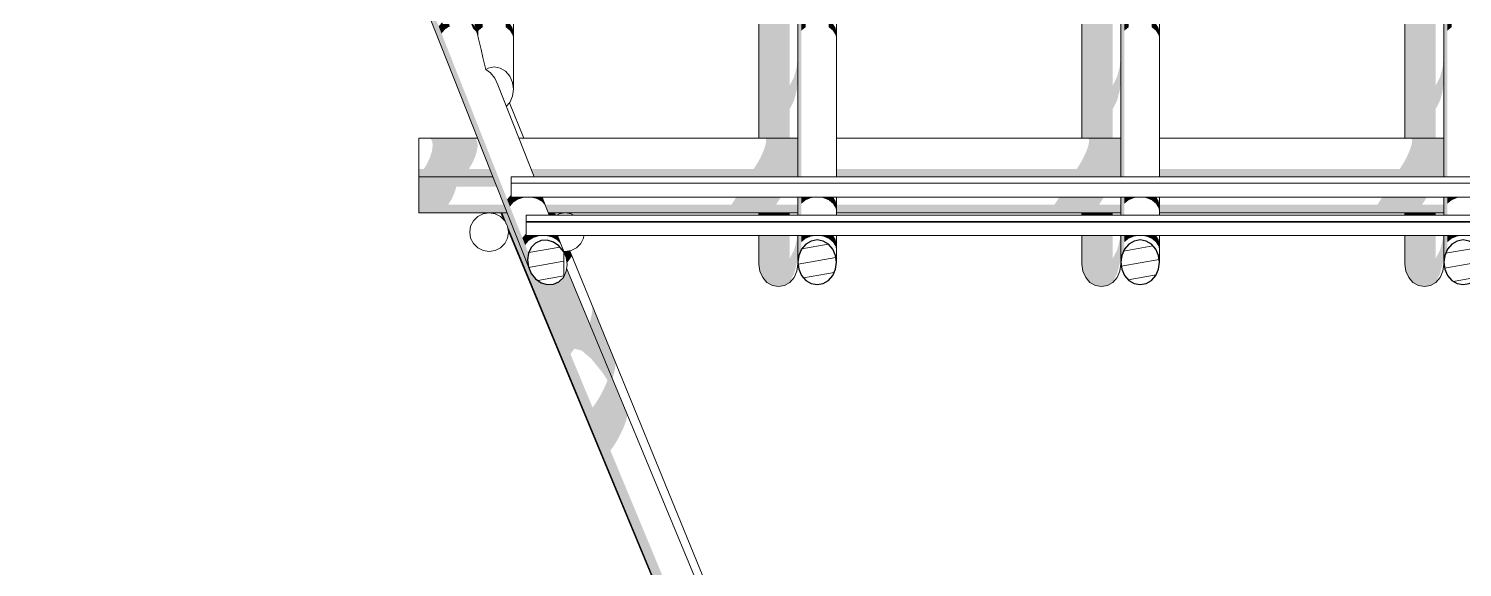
# Model space of a CAD drawing. Header units: millimetres. Extents: x -71878 to 121433, y -67383 to 83273.
# Drawn here: x 31349 to 35788, y -36480 to -34814 of the extents above; entities that cross this region are included whole.
import ezdxf

# ---------------------------------------------------------------- set-up
doc = ezdxf.new("R2010")
doc.units = ezdxf.units.MM
doc.header["$MEASUREMENT"] = 0
for name, color, linetype in [('COLUMNAS', 7, 'Continuous'), ('ENTIRADO', 7, 'Continuous'), ('Vigas', 7, 'Continuous')]:
    doc.layers.add(name, color=color, linetype=linetype)
for name, color, linetype, lineweight in [('COLUMNAS_Pluma_Nº__1', 7, 'Continuous', 0), ('ENTIRADO_Pluma_Nº__21', 7, 'Continuous', 5), ('Vigas_Pluma_Nº__1', 7, 'Continuous', 0), ('Vigas_Pluma_Nº__21', 7, 'Continuous', 5), ('Vigas_Pluma_Nº__81', 7, 'Continuous', 30)]:
    doc.layers.add(name, color=color, linetype=linetype, lineweight=lineweight)
doc.layers.add('COLUMNAS_Pluma_Nº__3', color=7, linetype='Continuous', lineweight=0, true_color=0x646464)
doc.layers.add('Vigas_Pluma_Nº__3', color=7, linetype='Continuous', lineweight=0, true_color=0x646464)
pattern_1 = [(10, (0, 0), (-7.81417, 44.31635), [])]

# ---------------------------------------------------------------- blocks, each defined once
blk = doc.blocks.new('Elem Sección_27_2')
at = {"layer": 'Vigas_Pluma_Nº__21', "linetype": 'Continuous'}
for p, q in [((-40119.2, 5428.7), (-40127.7, 5411.9)), ((-40105.9, 5441.9), (-40119.2, 5428.7)), ((-40089.2, 5450.5), (-40105.9, 5441.9)), ((-40070.7, 5453.4), (-40089.2, 5450.5)), ((-40052.1, 5450.5), (-40070.7, 5453.4)), ((-40035.4, 5441.9), (-40052.1, 5450.5)), ((-40022.1, 5428.7), (-40035.4, 5441.9)), ((-40013.6, 5411.9), (-40022.1, 5428.7)), ((-40127.7, 5411.9), (-40130.7, 5393.4)), ((-40130.7, 5393.4), (-40127.7, 5374.9)), ((-40127.7, 5374.9), (-40119.2, 5358.1)), ((-40022.1, 5358.1), (-40013.6, 5374.9)), ((-40010.7, 5393.4), (-40013.6, 5411.9)), ((-40013.6, 5374.9), (-40010.7, 5393.4)), ((-40119.2, 5358.1), (-40105.9, 5344.9)), ((-40105.9, 5344.9), (-40089.2, 5336.3)), ((-40089.2, 5336.3), (-40070.7, 5333.4)), ((-40070.7, 5333.4), (-40052.1, 5336.3)), ((-40052.1, 5336.3), (-40035.4, 5344.9)), ((-40035.4, 5344.9), (-40022.1, 5358.1))]:
    blk.add_line(p, q, dxfattribs=at)
blk = doc.blocks.new('Elem Sección_33_2')
at = {"layer": 'Vigas_Pluma_Nº__3', "linetype": 'Continuous', "lineweight": 0, "true_color": 0x191919}
for points in [[(-40288.6, 5561.9), (-40058.2, 5561.9), (-40059, 5564), (-40288.6, 5564)], [(-40288.6, 5548.7), (-40052.9, 5548.7), (-40058.2, 5561.9), (-40288.6, 5561.9)], [(-40288.6, 5548.7), (-40288.6, 5531.9), (-40172.5, 5531.9), (-40172.1, 5534.3), (-40047.2, 5534.3), (-40052.9, 5548.7)], [(-40288.6, 5513.4), (-40178.4, 5513.4), (-40172.5, 5531.9), (-40288.6, 5531.9)], [(-40178.4, 5513.4), (-40288.6, 5513.4), (-40288.6, 5494.9), (-40187, 5494.9)], [(-40288.6, 5494.9), (-40288.6, 5478.1), (-40197.3, 5478.1), (-40187, 5494.9)], [(-40288.6, 5478.1), (-40288.6, 5464.9), (-40019.7, 5464.9), (-40025, 5478.1)], [(-40288.6, 5464.9), (-40288.6, 5456.3), (-40016.4, 5456.3), (-40019.7, 5464.9)], [(-39896.9, 5478.1), (-39891.6, 5464.9), (-39115, 5464.9), (-39115, 5478.1)], [(-39891.6, 5464.9), (-39888.2, 5456.3), (-39115, 5456.3), (-39115, 5464.9)], [(-39320.3, 5478.1), (-39182.3, 5478.1), (-39171.5, 5494.9), (-39309.4, 5494.9)], [(-39305.6, 5501.8), (-39309.4, 5494.9), (-39171.5, 5494.9), (-39167.6, 5501.8)], [(-38995, 5464.9), (-38115, 5464.9), (-38115, 5478.1), (-38995, 5478.1)], [(-38995, 5456.3), (-38115, 5456.3), (-38115, 5464.9), (-38995, 5464.9)], [(-38309.4, 5494.9), (-38320.3, 5478.1), (-38182.3, 5478.1), (-38171.5, 5494.9)], [(-38305.6, 5501.8), (-38309.4, 5494.9), (-38171.5, 5494.9), (-38167.6, 5501.8)], [(-37995, 5464.9), (-37115, 5464.9), (-37115, 5478.1), (-37995, 5478.1)], [(-37995, 5464.9), (-37995, 5456.3), (-37115, 5456.3), (-37115, 5464.9)], [(-37309.4, 5494.9), (-37320.3, 5478.1), (-37182.3, 5478.1), (-37171.5, 5494.9)], [(-37305.6, 5501.8), (-37309.4, 5494.9), (-37171.5, 5494.9), (-37167.6, 5501.8)], [(-40288.6, 5456.3), (-40288.6, 5453.4), (-40015.2, 5453.4), (-40016.4, 5456.3)], [(-39888.2, 5456.3), (-39887.1, 5453.4), (-39115, 5453.4), (-39115, 5456.3)], [(-38115, 5456.3), (-38995, 5456.3), (-38995, 5453.4), (-38115, 5453.4)], [(-37115, 5456.3), (-37995, 5456.3), (-37995, 5453.4), (-37115, 5453.4)]]:
    blk.add_hatch(color=250, dxfattribs=at).paths.add_polyline_path(points)
at = {"layer": 'Vigas_Pluma_Nº__21', "linetype": 'Continuous'}
for p, q in [((-40288.6, 5561.9), (-40288.6, 5564)), ((-40288.6, 5548.7), (-40288.6, 5561.9)), ((-40288.6, 5531.9), (-40288.6, 5548.7)), ((-40288.6, 5513.4), (-40288.6, 5531.9)), ((-40288.6, 5494.9), (-40288.6, 5513.4)), ((-40288.6, 5478.1), (-40288.6, 5494.9)), ((-40288.6, 5464.9), (-40288.6, 5478.1)), ((-40288.6, 5456.3), (-40288.6, 5464.9)), ((-40288.6, 5453.4), (-40288.6, 5456.3)), ((-40015.2, 5453.4), (-40288.6, 5453.4)), ((-39115, 5453.4), (-39887.1, 5453.4)), ((-38115, 5453.4), (-38995, 5453.4)), ((-37115, 5453.4), (-37995, 5453.4))]:
    blk.add_line(p, q, dxfattribs=at)
blk = doc.blocks.new('Elem Sección_34_2')
at = {"layer": 'Vigas_Pluma_Nº__21', "linetype": 'Continuous'}
for p, q in [((-39853.7, 5450.5), (-39862.3, 5446.1)), ((-39835.1, 5453.4), (-39853.7, 5450.5)), ((-39816.6, 5450.5), (-39835.1, 5453.4)), ((-39808, 5446.1), (-39816.6, 5450.5)), ((-39786.6, 5358.1), (-39778.1, 5374.9)), ((-39778.1, 5374.9), (-39776.8, 5382.8)), ((-39839.9, 5334.1), (-39835.1, 5333.4)), ((-39835.1, 5333.4), (-39816.6, 5336.3)), ((-39816.6, 5336.3), (-39799.9, 5344.9)), ((-39799.9, 5344.9), (-39786.6, 5358.1))]:
    blk.add_line(p, q, dxfattribs=at)
blk = doc.blocks.new('Elem Sección_43_2')
at = {"layer": 'Vigas', "linetype": 'Continuous', "lineweight": 0, "true_color": 0xffffff}
h = blk.add_hatch(dxfattribs=at)
h.set_pattern_fill('WOOD_0002', style=0, pattern_type=2)
h.set_pattern_definition(pattern_1)
h.paths.add_polyline_path([(-39951.8, 5307.3), (-39948.8, 5285.7), (-39940.1, 5265.4), (-39926.5, 5248.6), (-39909.3, 5236.7), (-39890.3, 5231), (-39871.3, 5232.1), (-39854.2, 5239.7), (-39840.6, 5253.2), (-39839.6, 5255.3), (-39839.6, 5331.7), (-39840.6, 5334), (-39854.2, 5350.8), (-39871.3, 5362.7), (-39890.3, 5368.4), (-39909.3, 5367.3), (-39926.5, 5359.7), (-39940.1, 5346.2), (-39948.8, 5328.1)])
at = {"layer": 'Vigas_Pluma_Nº__3', "linetype": 'Continuous', "lineweight": 0, "true_color": 0x191919}
for points in [[(-41496.1, 9209.5), (-39951.8, 5307.3), (-39948.8, 5328.1), (-41493.2, 9230.7)], [(-39951.8, 5307.3), (-41496.1, 9209.5), (-41493.2, 9188.3), (-39948.8, 5285.7)], [(-40217.8, 6007.9), (-40207.1, 6020.8), (-40213.5, 6037.2), (-40214.5, 6037.2), (-40214.5, 6039.6), (-40215.9, 6043), (-40226.6, 6030.1)], [(-40207.1, 6020.8), (-40191.9, 6030.4), (-40194.6, 6037.2), (-40213.5, 6037.2)], [(-40120.6, 6024.1), (-40108.9, 6012.1), (-40117.7, 6034.3), (-40120.5, 6037.2), (-40125.8, 6037.2)], [(-40106.5, 6006), (-40112, 6021.1), (-40113.1, 6024.5), (-40117.1, 6034.6), (-40113.5, 6025), (-40117.7, 6034.3), (-40108.9, 6012.1), (-40108.1, 6010.3), (-40106.9, 6007)], [(-40106.9, 6007), (-40103.5, 5991.4), (-40106.5, 6006)], [(-40014.8, 5494.7), (-40006, 5472.5), (-39995.2, 5485.4), (-40001.7, 5501.8), (-40002.6, 5501.8), (-40002.6, 5504.2), (-40004, 5507.6)], [(-40002.6, 5504.2), (-40002.6, 5508.5), (-40004, 5507.6)], [(-39995.2, 5485.4), (-39980, 5495), (-39982.7, 5501.8), (-40001.7, 5501.8)], [(-39980, 5495), (-39962, 5500.5), (-39962.5, 5501.8), (-39982.7, 5501.8)], [(-39962, 5500.5), (-39942.9, 5501.2), (-39943.1, 5501.8), (-39962.5, 5501.8)], [(-39942.9, 5501.2), (-39924.5, 5497.1), (-39926.4, 5501.8), (-39943.1, 5501.8)], [(-39924.5, 5497.1), (-39908.7, 5488.7), (-39913.9, 5501.8), (-39926.4, 5501.8)], [(-39913.9, 5501.8), (-39908.7, 5488.7), (-39897, 5476.7), (-39905.8, 5498.9), (-39908.6, 5501.8)], [(-39897, 5476.7), (-39890.6, 5462.3), (-39899.4, 5484.5), (-39905.8, 5498.9)], [(-39958.9, 5353.5), (-39948.1, 5366.4), (-39954.6, 5382.8), (-39955.5, 5382.8), (-39955.5, 5385.2), (-39956.9, 5388.6), (-39967.7, 5375.8)], [(-39955.5, 5385.2), (-39955.5, 5389.5), (-39956.9, 5388.6)], [(-39948.1, 5366.4), (-39932.9, 5376), (-39935.6, 5382.8), (-39954.6, 5382.8)], [(-39935.6, 5382.8), (-39932.9, 5376), (-39914.9, 5381.5), (-39915.4, 5382.8)], [(-39914.9, 5381.5), (-39895.8, 5382.2), (-39896, 5382.8), (-39915.4, 5382.8)], [(-39895.8, 5382.2), (-39877.4, 5378.2), (-39879.3, 5382.8), (-39896, 5382.8)], [(-39879.3, 5382.8), (-39877.4, 5378.2), (-39861.6, 5369.7), (-39866.8, 5382.8)], [(-39866.8, 5382.8), (-39861.6, 5369.7), (-39850, 5357.7), (-39858.8, 5379.9), (-39861.5, 5382.8)], [(-39850, 5357.7), (-39843.5, 5343.3), (-39852.3, 5365.5), (-39858.8, 5379.9)]]:
    blk.add_hatch(color=250, dxfattribs=at).paths.add_polyline_path(points)
at = {"layer": 'Vigas_Pluma_Nº__1', "linetype": 'Continuous'}
blk.add_line((-39839.6, 5331.7), (-39839.6, 5255.3), dxfattribs=at)
at = {"layer": 'Vigas_Pluma_Nº__21', "linetype": 'Continuous'}
for p, q in [((-39948.8, 5285.7), (-41493.2, 9188.3)), ((-40113.1, 6024.5), (-40112, 6021.1)), ((-40106.5, 6006), (-40112, 6021.1)), ((-40106.5, 6006), (-40103.5, 5991.4)), ((-40094.7, 5958.7), (-40103.5, 5991.4)), ((-40094.7, 5958.7), (-40090.2, 5933.6)), ((-40081.2, 5896.7), (-40090.2, 5933.6)), ((-40066, 5886.2), (-40081.2, 5896.7)), ((-40066, 5886.2), (-40052.4, 5869.3)), ((-40052.4, 5869.3), (-40043.7, 5849.1)), ((-39931.3, 5565), (-40043.7, 5849.1)), ((-39884.2, 5446.1), (-39906.2, 5501.8)), ((-39832.2, 5314.7), (-39859.1, 5382.8)), ((-39839.6, 5331.7), (-39832.2, 5314.7)), ((-39832.2, 5314.7), (-39829.3, 5293.5)), ((-39829.3, 5293.5), (-39832.2, 5272.3)), ((-39832.2, 5272.3), (-39839.6, 5255.3))]:
    blk.add_line(p, q, dxfattribs=at)
at = {"layer": 'Vigas_Pluma_Nº__81', "linetype": 'Continuous', "flags": 128}
blk.add_lwpolyline([(-39839.6, 5331.7), (-39840.6, 5334), (-39854.2, 5350.8), (-39871.3, 5362.7), (-39890.3, 5368.4), (-39909.3, 5367.3), (-39926.5, 5359.7), (-39940.1, 5346.2), (-39948.8, 5328.1), (-39951.8, 5307.3), (-39948.8, 5285.7), (-39940.1, 5265.4), (-39926.5, 5248.6), (-39909.3, 5236.7), (-39890.3, 5231), (-39871.3, 5232.1), (-39854.2, 5239.7), (-39840.6, 5253.2), (-39839.6, 5255.3)], dxfattribs=at)
blk = doc.blocks.new('Elem Sección_44_2')
at = {"layer": 'Vigas_Pluma_Nº__3', "linetype": 'Continuous', "lineweight": 0, "true_color": 0x191919}
for points in [[(-40250.2, 5681.1), (-40111, 5681.1), (-40117.9, 5683.9), (-40113.3, 5683.9), (-40106.5, 5684), (-40106.5, 5684), (-40257.3, 5684)], [(-39217.4, 5684), (-39213.5, 5681.1), (-39115, 5681.1), (-39115, 5684)], [(-38217.4, 5684), (-38213.5, 5681.1), (-38115, 5681.1), (-38115, 5684)], [(-37217.4, 5684), (-37213.5, 5681.1), (-37115, 5681.1), (-37115, 5684)], [(-40253.8, 5624), (-40114.7, 5624), (-40108.8, 5642.6), (-40247.9, 5642.6)], [(-40250.2, 5681.1), (-40246, 5672.6), (-40106.8, 5672.6), (-40111, 5681.1)], [(-40247.9, 5642.6), (-40108.8, 5642.6), (-40106.1, 5659.3), (-40245.2, 5659.3)], [(-40246, 5672.6), (-40245.2, 5659.3), (-40106.1, 5659.3), (-40106.8, 5672.6)], [(-39221.8, 5642.6), (-39230.3, 5624), (-39115, 5624), (-39115, 5642.6)], [(-39221.8, 5642.6), (-39115, 5642.6), (-39115, 5659.3), (-39215.9, 5659.3)], [(-39213, 5672.6), (-39215.9, 5659.3), (-39115, 5659.3), (-39115, 5672.6)], [(-39213.5, 5681.1), (-39213, 5672.6), (-39115, 5672.6), (-39115, 5681.1)], [(-38230.3, 5624), (-38115, 5624), (-38115, 5642.6), (-38221.8, 5642.6)], [(-38221.8, 5642.6), (-38115, 5642.6), (-38115, 5659.3), (-38215.9, 5659.3)], [(-38215.9, 5659.3), (-38115, 5659.3), (-38115, 5672.6), (-38213, 5672.6)], [(-38213, 5672.6), (-38115, 5672.6), (-38115, 5681.1), (-38213.5, 5681.1)], [(-37230.3, 5624), (-37115, 5624), (-37115, 5642.6), (-37221.8, 5642.6)], [(-37221.8, 5642.6), (-37115, 5642.6), (-37115, 5659.3), (-37215.9, 5659.3)], [(-37215.9, 5659.3), (-37115, 5659.3), (-37115, 5672.6), (-37213, 5672.6)], [(-37213, 5672.6), (-37115, 5672.6), (-37115, 5681.1), (-37213.5, 5681.1)], [(-40272.7, 5588.8), (-40133.6, 5588.8), (-40123.2, 5605.5), (-40262.4, 5605.5)], [(-40262.4, 5605.5), (-40123.2, 5605.5), (-40114.7, 5624), (-40253.8, 5624)], [(-39240.5, 5605.5), (-39251.4, 5588.8), (-39115, 5588.8), (-39115, 5605.5)], [(-39230.3, 5624), (-39240.5, 5605.5), (-39115, 5605.5), (-39115, 5624)], [(-38251.4, 5588.8), (-38115, 5588.8), (-38115, 5605.5), (-38240.5, 5605.5)], [(-38240.5, 5605.5), (-38115, 5605.5), (-38115, 5624), (-38230.3, 5624)], [(-37251.4, 5588.8), (-37115, 5588.8), (-37115, 5605.5), (-37240.5, 5605.5)], [(-37240.5, 5605.5), (-37115, 5605.5), (-37115, 5624), (-37230.3, 5624)], [(-40068.8, 5588.8), (-40288.6, 5588.8), (-40288.6, 5575.5), (-40063.5, 5575.5)], [(-40288.6, 5575.5), (-40288.6, 5567), (-40060.2, 5567), (-40063.5, 5575.5)], [(-40060.2, 5567), (-40288.6, 5567), (-40288.6, 5564), (-40059, 5564)], [(-39115, 5588.8), (-39940.7, 5588.8), (-39935.4, 5575.5), (-39115, 5575.5)], [(-39935.4, 5575.5), (-39932, 5567), (-39115, 5567), (-39115, 5575.5)], [(-39932, 5567), (-39931.3, 5565), (-39115, 5565), (-39115, 5567)], [(-38995, 5588.8), (-38995, 5575.5), (-38115, 5575.5), (-38115, 5588.8)], [(-38995, 5575.5), (-38995, 5567), (-38115, 5567), (-38115, 5575.5)], [(-38115, 5567), (-38995, 5567), (-38995, 5565), (-38115, 5565)], [(-37995, 5575.5), (-37115, 5575.5), (-37115, 5588.8), (-37995, 5588.8)], [(-37995, 5575.5), (-37995, 5567), (-37115, 5567), (-37115, 5575.5)], [(-37995, 5567), (-37995, 5565), (-37115, 5565), (-37115, 5567)]]:
    blk.add_hatch(color=250, dxfattribs=at).paths.add_polyline_path(points)
at = {"layer": 'Vigas_Pluma_Nº__21', "linetype": 'Continuous'}
for p, q in [((-40288.6, 5684), (-40288.6, 5681.1)), ((-40288.6, 5684), (-40106.5, 5684)), ((-39978.4, 5684), (-39115, 5684)), ((-38995, 5684), (-38115, 5684)), ((-37995, 5684), (-37115, 5684)), ((-40288.6, 5681.1), (-40288.6, 5672.6)), ((-40288.6, 5672.6), (-40288.6, 5659.3)), ((-40288.6, 5659.3), (-40288.6, 5642.6)), ((-40288.6, 5642.6), (-40288.6, 5624)), ((-40288.6, 5624), (-40288.6, 5605.5)), ((-40288.6, 5605.5), (-40288.6, 5588.8)), ((-40288.6, 5588.8), (-40288.6, 5575.5)), ((-40288.6, 5575.5), (-40288.6, 5567)), ((-40288.6, 5567), (-40288.6, 5564)), ((-40288.6, 5564), (-40059, 5564))]:
    blk.add_line(p, q, dxfattribs=at)
blk = doc.blocks.new('Elem Sección_131_2')
at = {"layer": 'COLUMNAS_Pluma_Nº__3', "linetype": 'Continuous', "lineweight": 0, "true_color": 0x191919}
for points in [[(-40026.5, 5453.4), (-40031.3, 5453.4), (-40016.4, 5417.5), (-40013.6, 5411.9), (-40013.3, 5409.9), (-38813.1, 2520), (-38808.3, 2520)], [(-40015.8, 5453.4), (-40026.5, 5453.4), (-38808.3, 2520), (-38797.6, 2520), (-39935.3, 5259.6), (-39940.1, 5265.4), (-39948.8, 5285.7), (-40002.3, 5420.9)], [(-40015.8, 5453.4), (-40002.3, 5420.9), (-40015.2, 5453.4)], [(-39831.2, 5279.6), (-39642.9, 4826.3), (-39643, 4826.6), (-39614.2, 4760.8), (-39830.8, 5282.4)], [(-39926.5, 5248.6), (-39935.3, 5259.6), (-38797.6, 2520), (-38782.1, 2520), (-39910.8, 5237.7)], [(-39909.3, 5236.7), (-39910.8, 5237.7), (-39818.7, 5016), (-39806.8, 5032.6), (-39889.2, 5231.1), (-39890.3, 5231)], [(-39854.2, 5239.7), (-39869.6, 5232.8), (-39784.4, 5027.5), (-39753.8, 5001.3), (-39853.2, 5240.7)], [(-39840.9, 5252.9), (-39853.2, 5240.7), (-39753.8, 5001.3), (-39717.9, 4956.5)], [(-39840.9, 5252.9), (-39717.9, 4956.5), (-39704.2, 4935.2), (-39706.4, 4928.9), (-39651.2, 4796), (-39645.3, 4813.4), (-39834.1, 5268), (-39839.6, 5255.3), (-39840.6, 5253.2)], [(-39832.2, 5272.3), (-39834.1, 5268), (-39645.3, 4813.4), (-39642.9, 4826.3), (-39831.2, 5279.6)], [(-39871.3, 5232.1), (-39889.2, 5231.1), (-39806.8, 5032.6), (-39784.4, 5027.5), (-39869.6, 5232.8)], [(-39706.4, 4928.9), (-39715.2, 4908.6), (-39660.1, 4775.7), (-39651.2, 4796)], [(-39726.2, 4887.4), (-39738.2, 4867.5), (-39683, 4734.6), (-39671, 4754.5)], [(-39715.2, 4908.6), (-39726.2, 4887.4), (-39671, 4754.5), (-39660.1, 4775.7)], [(-39738.2, 4867.5), (-39750.1, 4850.7), (-39694.9, 4717.8), (-39683, 4734.6)]]:
    blk.add_hatch(color=250, dxfattribs=at).paths.add_polyline_path(points)
at = {"layer": 'COLUMNAS_Pluma_Nº__1', "linetype": 'Continuous'}
for p, q in [((-40031.3, 5453.4), (-40016.4, 5417.5)), ((-40013.3, 5409.9), (-38813.1, 2520)), ((-39830.8, 5282.4), (-38683.7, 2520))]:
    blk.add_line(p, q, dxfattribs=at)
blk = doc.blocks.new('Elem Sección_132_2')
at = {"layer": 'COLUMNAS_Pluma_Nº__3', "linetype": 'Continuous', "lineweight": 0, "true_color": 0x191919}
for points in [[(-39883.9, 5453.4), (-39887.1, 5453.4), (-39884.2, 5446.1), (-39880.9, 5446.1)], [(-39873.2, 5453.4), (-39883.9, 5453.4), (-39880.9, 5446.1), (-39870.2, 5446.1)], [(-39873.2, 5453.4), (-39870.2, 5446.1), (-39865.4, 5446.1), (-39868.4, 5453.4)], [(-39832.2, 5314.7), (-39829.8, 5297), (-39823.6, 5305.8), (-39834.9, 5333.4), (-39835.1, 5333.4), (-39839.9, 5334.1)], [(-39824.8, 5335), (-39834.9, 5333.4), (-39823.6, 5305.8), (-39816.8, 5315.4)], [(-39824.8, 5335), (-39816.8, 5315.4), (-39813.7, 5319.7), (-39820.3, 5335.7)], [(-39750.7, 5153.6), (-39753.6, 5134.5), (-39682.7, 4960.9), (-39679.8, 4980)], [(-39751.1, 5166.5), (-39750.7, 5153.6), (-39679.8, 4980), (-39680.2, 4992.9)], [(-39759.6, 5110.9), (-39749.3, 5086), (-39759.5, 5111.1)], [(-39759.5, 5111.1), (-39749.3, 5085.9), (-39688.2, 4939), (-39682.7, 4960.9), (-39753.6, 5134.5)]]:
    blk.add_hatch(color=250, dxfattribs=at).paths.add_polyline_path(points)
at = {"layer": 'COLUMNAS_Pluma_Nº__1', "linetype": 'Continuous'}
for p, q in [((-40007.4, 5793.7), (-39962.6, 5684)), ((-39868.4, 5453.4), (-39865.4, 5446.1)), ((-39820.3, 5335.7), (-39046.6, 3442.3))]:
    blk.add_line(p, q, dxfattribs=at)
blk = doc.blocks.new('Elem Sección_145_2')
at = {"layer": 'Vigas', "linetype": 'Continuous', "lineweight": 0, "true_color": 0xffffff}
h = blk.add_hatch(dxfattribs=at)
h.set_pattern_fill('WOOD_0002', style=0, pattern_type=2)
h.set_pattern_definition(pattern_1)
h.paths.add_polyline_path([(-36995, 5300.1), (-36997.9, 5321.5), (-37006.4, 5340.7), (-37019.7, 5356), (-37036.4, 5365.8), (-37055, 5369.2), (-37073.5, 5365.8), (-37090.2, 5356), (-37103.5, 5340.7), (-37112, 5321.5), (-37115, 5300.1), (-37112, 5278.8), (-37103.5, 5259.5), (-37090.2, 5244.2), (-37073.5, 5234.4), (-37055, 5231), (-37036.4, 5234.4), (-37019.7, 5244.2), (-37006.4, 5259.5), (-36997.9, 5278.8)])
at = {"layer": 'Vigas_Pluma_Nº__3', "linetype": 'Continuous', "lineweight": 0, "true_color": 0x191919}
for points in [[(-37112, 6037.2), (-37115, 6037.2), (-37115, 5565), (-37112, 5565)], [(-37112, 6037.2), (-37112, 5565), (-37103.5, 5565), (-37103.5, 6037.2)], [(-37103.5, 6016.9), (-37090.2, 6027.8), (-37090.2, 6037.2), (-37103.5, 6037.2)], [(-37112, 5501.8), (-37115, 5501.8), (-37115, 5446.1), (-37112, 5446.1)], [(-37103.5, 5501.8), (-37112, 5501.8), (-37112, 5446.1), (-37103.5, 5446.1)], [(-37103.5, 5481.5), (-37090.2, 5492.4), (-37090.2, 5501.8), (-37103.5, 5501.8)], [(-37090.2, 5501.8), (-37090.2, 5492.4), (-37073.5, 5499.4), (-37073.5, 5501.8)], [(-37073.5, 5499.4), (-37055, 5501.8), (-37073.5, 5501.8)], [(-37115, 5382.8), (-37115, 5300.1), (-37112, 5321.5), (-37112, 5382.8)], [(-37103.5, 5382.8), (-37112, 5382.8), (-37112, 5321.5), (-37103.5, 5340.7)], [(-37103.5, 5382.8), (-37103.5, 5362.5), (-37090.2, 5373.4), (-37090.2, 5382.8)], [(-37090.2, 5373.4), (-37073.5, 5380.4), (-37073.5, 5382.8), (-37090.2, 5382.8)], [(-37073.5, 5382.8), (-37073.5, 5380.4), (-37055, 5382.8)]]:
    blk.add_hatch(color=250, dxfattribs=at).paths.add_polyline_path(points)
at = {"layer": 'Vigas_Pluma_Nº__21', "linetype": 'Continuous'}
for p, q in [((-37115, 6037.2), (-37115, 5565)), ((-37115, 5501.8), (-37115, 5446.1)), ((-37115, 5382.8), (-37115, 5300.1))]:
    blk.add_line(p, q, dxfattribs=at)
at = {"layer": 'Vigas_Pluma_Nº__81', "linetype": 'Continuous', "flags": 128}
blk.add_lwpolyline([(-37115, 5300.1), (-37112, 5278.8), (-37103.5, 5259.5), (-37090.2, 5244.2), (-37073.5, 5234.4), (-37055, 5231), (-37036.4, 5234.4), (-37019.7, 5244.2), (-37006.4, 5259.5), (-36997.9, 5278.8), (-36995, 5300.1), (-36997.9, 5321.5), (-37006.4, 5340.7), (-37019.7, 5356), (-37036.4, 5365.8), (-37055, 5369.2), (-37073.5, 5365.8), (-37090.2, 5356), (-37103.5, 5340.7), (-37112, 5321.5)], close=True, dxfattribs=at)
blk = doc.blocks.new('Elem Sección_146_2')
at = {"layer": 'Vigas', "linetype": 'Continuous', "lineweight": 0, "true_color": 0xffffff}
h = blk.add_hatch(dxfattribs=at)
h.set_pattern_fill('WOOD_0002', style=0, pattern_type=2)
h.set_pattern_definition(pattern_1)
h.paths.add_polyline_path([(-37995, 5300.1), (-37997.9, 5321.5), (-38006.4, 5340.7), (-38019.7, 5356), (-38036.4, 5365.8), (-38055, 5369.2), (-38073.5, 5365.8), (-38090.2, 5356), (-38103.5, 5340.7), (-38112, 5321.5), (-38115, 5300.1), (-38112, 5278.8), (-38103.5, 5259.5), (-38090.2, 5244.2), (-38073.5, 5234.4), (-38055, 5231), (-38036.4, 5234.4), (-38019.7, 5244.2), (-38006.4, 5259.5), (-37997.9, 5278.8)])
at = {"layer": 'Vigas_Pluma_Nº__3', "linetype": 'Continuous', "lineweight": 0, "true_color": 0x191919}
for points in [[(-38115, 6037.2), (-38115, 5565), (-38112, 5565), (-38112, 6037.2)], [(-38112, 6037.2), (-38112, 5565), (-38103.5, 5565), (-38103.5, 6037.2)], [(-38103.5, 6016.9), (-38090.2, 6027.8), (-38090.2, 6037.2), (-38103.5, 6037.2)], [(-38019.7, 6027.8), (-38006.4, 6016.9), (-38006.4, 6037.2), (-38019.7, 6037.2)], [(-38006.4, 6037.2), (-38006.4, 6016.9), (-37997.9, 6003.2), (-37997.9, 6025.4), (-38005.2, 6037.2)], [(-37997.9, 6003.2), (-37995, 5988), (-37995, 6010.2), (-37997.9, 6025.4)], [(-38112, 5501.8), (-38115, 5501.8), (-38115, 5446.1), (-38112, 5446.1)], [(-38112, 5501.8), (-38112, 5446.1), (-38103.5, 5446.1), (-38103.5, 5501.8)], [(-38103.5, 5481.5), (-38090.2, 5492.4), (-38090.2, 5501.8), (-38103.5, 5501.8)], [(-38090.2, 5492.4), (-38073.5, 5499.4), (-38073.5, 5501.8), (-38090.2, 5501.8)], [(-38073.5, 5501.8), (-38073.5, 5499.4), (-38055, 5501.8)], [(-38055, 5501.8), (-38036.4, 5499.4), (-38036.4, 5501.8)], [(-38036.4, 5499.4), (-38019.7, 5492.4), (-38019.7, 5501.8), (-38036.4, 5501.8)], [(-38019.7, 5492.4), (-38006.4, 5481.5), (-38006.4, 5501.8), (-38019.7, 5501.8)], [(-38006.4, 5501.8), (-38006.4, 5481.5), (-37997.9, 5467.8), (-37997.9, 5490), (-38005.2, 5501.8)], [(-37997.9, 5490), (-37997.9, 5467.8), (-37995, 5452.6), (-37995, 5474.8)], [(-38115, 5382.8), (-38115, 5300.1), (-38112, 5321.5), (-38112, 5382.8)], [(-38112, 5382.8), (-38112, 5321.5), (-38103.5, 5340.7), (-38103.5, 5382.8)], [(-38103.5, 5362.5), (-38090.2, 5373.4), (-38090.2, 5382.8), (-38103.5, 5382.8)], [(-38090.2, 5382.8), (-38090.2, 5373.4), (-38073.5, 5380.4), (-38073.5, 5382.8)], [(-38073.5, 5382.8), (-38073.5, 5380.4), (-38055, 5382.8)], [(-38055, 5382.8), (-38036.4, 5380.4), (-38036.4, 5382.8)], [(-38036.4, 5382.8), (-38036.4, 5380.4), (-38019.7, 5373.4), (-38019.7, 5382.8)], [(-38019.7, 5382.8), (-38019.7, 5373.4), (-38006.4, 5362.5), (-38006.4, 5382.8)], [(-38006.4, 5382.8), (-38006.4, 5362.5), (-37997.9, 5348.8), (-37997.9, 5371), (-38005.2, 5382.8)], [(-37997.9, 5348.8), (-37995, 5333.6), (-37995, 5355.8), (-37997.9, 5371)]]:
    blk.add_hatch(color=250, dxfattribs=at).paths.add_polyline_path(points)
at = {"layer": 'Vigas_Pluma_Nº__21', "linetype": 'Continuous'}
for p, q in [((-38115, 6037.2), (-38115, 5565)), ((-37995, 6037.2), (-37995, 5565)), ((-38115, 5501.8), (-38115, 5446.1)), ((-37995, 5501.8), (-37995, 5446.1)), ((-38115, 5382.8), (-38115, 5300.1)), ((-37995, 5382.8), (-37995, 5300.1))]:
    blk.add_line(p, q, dxfattribs=at)
at = {"layer": 'Vigas_Pluma_Nº__81', "linetype": 'Continuous', "flags": 128}
blk.add_lwpolyline([(-38115, 5300.1), (-38112, 5278.8), (-38103.5, 5259.5), (-38090.2, 5244.2), (-38073.5, 5234.4), (-38055, 5231), (-38036.4, 5234.4), (-38019.7, 5244.2), (-38006.4, 5259.5), (-37997.9, 5278.8), (-37995, 5300.1), (-37997.9, 5321.5), (-38006.4, 5340.7), (-38019.7, 5356), (-38036.4, 5365.8), (-38055, 5369.2), (-38073.5, 5365.8), (-38090.2, 5356), (-38103.5, 5340.7), (-38112, 5321.5)], close=True, dxfattribs=at)
blk = doc.blocks.new('Elem Sección_147_2')
at = {"layer": 'Vigas', "linetype": 'Continuous', "lineweight": 0, "true_color": 0xffffff}
h = blk.add_hatch(dxfattribs=at)
h.set_pattern_fill('WOOD_0002', style=0, pattern_type=2)
h.set_pattern_definition(pattern_1)
h.paths.add_polyline_path([(-38995, 5300.1), (-38997.9, 5321.5), (-39006.4, 5340.7), (-39019.7, 5356), (-39036.4, 5365.8), (-39055, 5369.2), (-39073.5, 5365.8), (-39090.2, 5356), (-39103.5, 5340.7), (-39112, 5321.5), (-39115, 5300.1), (-39112, 5278.8), (-39103.5, 5259.5), (-39090.2, 5244.2), (-39073.5, 5234.4), (-39055, 5231), (-39036.4, 5234.4), (-39019.7, 5244.2), (-39006.4, 5259.5), (-38997.9, 5278.8)])
at = {"layer": 'Vigas_Pluma_Nº__3', "linetype": 'Continuous', "lineweight": 0, "true_color": 0x191919}
for points in [[(-39115, 6037.2), (-39115, 5565), (-39112, 5565), (-39112, 6037.2)], [(-39112, 6037.2), (-39112, 5565), (-39103.5, 5565), (-39103.5, 6037.2)], [(-39103.5, 6016.9), (-39090.2, 6027.8), (-39090.2, 6037.2), (-39103.5, 6037.2)], [(-39019.7, 6027.8), (-39006.4, 6016.9), (-39006.4, 6037.2), (-39019.7, 6037.2)], [(-39006.4, 6037.2), (-39006.4, 6016.9), (-38997.9, 6003.2), (-38997.9, 6025.4), (-39005.2, 6037.2)], [(-38997.9, 6003.2), (-38995, 5988), (-38995, 6010.2), (-38997.9, 6025.4)], [(-39115, 5446.1), (-39112, 5446.1), (-39112, 5501.8), (-39115, 5501.8)], [(-39103.5, 5501.8), (-39112, 5501.8), (-39112, 5446.1), (-39103.5, 5446.1)], [(-39103.5, 5481.5), (-39090.2, 5492.4), (-39090.2, 5501.8), (-39103.5, 5501.8)], [(-39090.2, 5501.8), (-39090.2, 5492.4), (-39073.5, 5499.4), (-39073.5, 5501.8)], [(-39073.5, 5499.4), (-39055, 5501.8), (-39073.5, 5501.8)], [(-39055, 5501.8), (-39036.4, 5499.4), (-39036.4, 5501.8)], [(-39036.4, 5499.4), (-39019.7, 5492.4), (-39019.7, 5501.8), (-39036.4, 5501.8)], [(-39019.7, 5492.4), (-39006.4, 5481.5), (-39006.4, 5501.8), (-39019.7, 5501.8)], [(-39006.4, 5501.8), (-39006.4, 5481.5), (-38997.9, 5467.8), (-38997.9, 5490), (-39005.2, 5501.8)], [(-38997.9, 5467.8), (-38995, 5452.6), (-38995, 5474.8), (-38997.9, 5490)], [(-39112, 5382.8), (-39115, 5382.8), (-39115, 5300.1), (-39112, 5321.5)], [(-39112, 5382.8), (-39112, 5321.5), (-39103.5, 5340.7), (-39103.5, 5382.8)], [(-39103.5, 5382.8), (-39103.5, 5362.5), (-39090.2, 5373.4), (-39090.2, 5382.8)], [(-39090.2, 5382.8), (-39090.2, 5373.4), (-39073.5, 5380.4), (-39073.5, 5382.8)], [(-39073.5, 5382.8), (-39073.5, 5380.4), (-39055, 5382.8)], [(-39055, 5382.8), (-39036.4, 5380.4), (-39036.4, 5382.8)], [(-39036.4, 5382.8), (-39036.4, 5380.4), (-39019.7, 5373.4), (-39019.7, 5382.8)], [(-39019.7, 5382.8), (-39019.7, 5373.4), (-39006.4, 5362.5), (-39006.4, 5382.8)], [(-39006.4, 5382.8), (-39006.4, 5362.5), (-38997.9, 5348.8), (-38997.9, 5371), (-39005.2, 5382.8)], [(-38997.9, 5371), (-38997.9, 5348.8), (-38995, 5333.6), (-38995, 5355.8)]]:
    blk.add_hatch(color=250, dxfattribs=at).paths.add_polyline_path(points)
at = {"layer": 'Vigas_Pluma_Nº__21', "linetype": 'Continuous'}
for p, q in [((-39115, 5565), (-39115, 6037.2)), ((-38995, 5565), (-38995, 6037.2)), ((-39115, 5446.1), (-39115, 5501.8)), ((-38995, 5446.1), (-38995, 5501.8)), ((-39115, 5300.1), (-39115, 5382.8)), ((-38995, 5300.1), (-38995, 5382.8))]:
    blk.add_line(p, q, dxfattribs=at)
at = {"layer": 'Vigas_Pluma_Nº__81', "linetype": 'Continuous', "flags": 128}
blk.add_lwpolyline([(-39112, 5278.8), (-39103.5, 5259.5), (-39090.2, 5244.2), (-39073.5, 5234.4), (-39055, 5231), (-39036.4, 5234.4), (-39019.7, 5244.2), (-39006.4, 5259.5), (-38997.9, 5278.8), (-38995, 5300.1), (-38997.9, 5321.5), (-39006.4, 5340.7), (-39019.7, 5356), (-39036.4, 5365.8), (-39055, 5369.2), (-39073.5, 5365.8), (-39090.2, 5356), (-39103.5, 5340.7), (-39112, 5321.5), (-39115, 5300.1)], close=True, dxfattribs=at)
blk = doc.blocks.new('Elem Sección_148_2')
at = {"layer": 'Vigas_Pluma_Nº__3', "linetype": 'Continuous', "lineweight": 0, "true_color": 0x191919}
for points in [[(-40112, 6037.2), (-40115, 6037.2), (-40115, 6029.2), (-40113.1, 6024.5), (-40112, 6021.1)], [(-40112, 6021.1), (-40106.5, 6006), (-40103.5, 5991.4), (-40103.5, 6037.2), (-40112, 6037.2)], [(-40103.5, 6037.2), (-40103.5, 6016.9), (-40090.2, 6027.8), (-40090.2, 6037.2)], [(-40019.7, 6037.2), (-40019.7, 6027.8), (-40006.4, 6016.9), (-40006.4, 6037.2)], [(-40006.4, 6037.2), (-40006.4, 6016.9), (-39997.9, 6003.2), (-39997.9, 6025.4), (-40005.2, 6037.2)], [(-39997.9, 6003.2), (-39995, 5988), (-39995, 6010.2), (-39997.9, 6025.4)]]:
    blk.add_hatch(color=250, dxfattribs=at).paths.add_polyline_path(points)
at = {"layer": 'Vigas_Pluma_Nº__21', "linetype": 'Continuous'}
for p, q in [((-39995, 6037.2), (-39995, 5835.5)), ((-40055, 5904.6), (-40073.5, 5901.2)), ((-40036.4, 5901.2), (-40055, 5904.6)), ((-40073.5, 5901.2), (-40081.2, 5896.7)), ((-40019.7, 5891.4), (-40036.4, 5901.2)), ((-40006.4, 5876.1), (-40019.7, 5891.4)), ((-39997.9, 5856.8), (-40006.4, 5876.1)), ((-39995, 5835.5), (-39997.9, 5856.8)), ((-39997.9, 5814.1), (-39995, 5835.5)), ((-40017.3, 5782.4), (-40006.4, 5794.9)), ((-40006.4, 5794.9), (-39997.9, 5814.1))]:
    blk.add_line(p, q, dxfattribs=at)
blk = doc.blocks.new('Elem Sección_163_2')
at = {"layer": 'Vigas_Pluma_Nº__3', "linetype": 'Continuous', "lineweight": 0, "true_color": 0x191919}
for points in [[(-37232, 6037.2), (-37235, 6037.2), (-37235, 5684), (-37232, 5684)], [(-37223.5, 6037.2), (-37232, 6037.2), (-37232, 5684), (-37223.5, 5684)], [(-37210.2, 6037.2), (-37223.5, 6037.2), (-37223.5, 5684), (-37210.2, 5684)], [(-37193.5, 6037.2), (-37210.2, 6037.2), (-37210.2, 5684), (-37193.5, 5684)], [(-37175, 6037.2), (-37193.5, 6037.2), (-37193.5, 5684), (-37175, 5684)], [(-37156.4, 6037.2), (-37175, 6037.2), (-37175, 5684), (-37156.4, 5684)], [(-37139.7, 6037.2), (-37156.4, 6037.2), (-37156.4, 5684), (-37139.7, 5684)], [(-37117.9, 5905.5), (-37126.4, 5873.2), (-37126.4, 5800.3), (-37117.9, 5832.5)], [(-37115, 5868.3), (-37115, 5941.3), (-37117.9, 5905.5), (-37117.9, 5832.5)], [(-37126.4, 5873.2), (-37139.7, 5847.6), (-37139.7, 5774.6), (-37126.4, 5800.3)], [(-37235, 5446.1), (-37232, 5446.1), (-37232, 5453.4), (-37235, 5453.4)], [(-37232, 5446.1), (-37223.5, 5446.1), (-37223.5, 5453.4), (-37232, 5453.4)], [(-37223.5, 5446.1), (-37210.2, 5446.1), (-37210.2, 5453.4), (-37223.5, 5453.4)], [(-37210.2, 5446.1), (-37193.5, 5446.1), (-37193.5, 5453.4), (-37210.2, 5453.4)], [(-37193.5, 5446.1), (-37175, 5446.1), (-37175, 5453.4), (-37193.5, 5453.4)], [(-37175, 5453.4), (-37175, 5446.1), (-37156.4, 5446.1), (-37156.4, 5453.4)], [(-37156.4, 5446.1), (-37139.7, 5446.1), (-37139.7, 5453.4), (-37156.4, 5453.4)], [(-37235, 5382.8), (-37235, 5293.9), (-37232, 5272.5), (-37232, 5382.8)], [(-37232, 5382.8), (-37232, 5272.5), (-37223.5, 5253.3), (-37223.5, 5382.8)], [(-37223.5, 5382.8), (-37223.5, 5253.3), (-37210.2, 5238), (-37210.2, 5382.8)], [(-37210.2, 5382.8), (-37210.2, 5238), (-37193.5, 5228.2), (-37193.5, 5382.8)], [(-37193.5, 5228.2), (-37175, 5224.8), (-37175, 5382.8), (-37193.5, 5382.8)], [(-37156.4, 5382.8), (-37175, 5382.8), (-37175, 5224.8), (-37156.4, 5228.2)], [(-37156.4, 5382.8), (-37156.4, 5228.2), (-37139.7, 5238), (-37139.7, 5382.8)], [(-37115, 5382.8), (-37116.8, 5382.8), (-37117.9, 5370.1), (-37117.9, 5297.2), (-37115, 5333)], [(-37126.4, 5264.9), (-37126.4, 5337.8), (-37139.7, 5312.2), (-37139.7, 5239.2)], [(-37117.9, 5297.2), (-37117.9, 5370.1), (-37126.4, 5337.8), (-37126.4, 5264.9)]]:
    blk.add_hatch(color=250, dxfattribs=at).paths.add_polyline_path(points)
at = {"layer": 'Vigas_Pluma_Nº__21', "linetype": 'Continuous'}
for p, q in [((-37235, 5684), (-37235, 6037.2)), ((-37235, 5446.1), (-37235, 5453.4)), ((-37235, 5293.9), (-37235, 5382.8)), ((-37235, 5293.9), (-37232, 5272.5)), ((-37117.9, 5272.5), (-37115, 5293.9)), ((-37115, 5293.9), (-37115, 5300.1)), ((-37232, 5272.5), (-37223.5, 5253.3)), ((-37223.5, 5253.3), (-37210.2, 5238)), ((-37210.2, 5238), (-37193.5, 5228.2)), ((-37156.4, 5228.2), (-37139.7, 5238)), ((-37139.7, 5238), (-37126.4, 5253.3)), ((-37126.4, 5253.3), (-37117.9, 5272.5)), ((-37193.5, 5228.2), (-37175, 5224.8)), ((-37175, 5224.8), (-37156.4, 5228.2))]:
    blk.add_line(p, q, dxfattribs=at)
blk = doc.blocks.new('Elem Sección_164_2')
at = {"layer": 'Vigas_Pluma_Nº__3', "linetype": 'Continuous', "lineweight": 0, "true_color": 0x191919}
for points in [[(-38232, 6037.2), (-38235, 6037.2), (-38235, 5684), (-38232, 5684)], [(-38223.5, 6037.2), (-38232, 6037.2), (-38232, 5684), (-38223.5, 5684)], [(-38210.2, 6037.2), (-38223.5, 6037.2), (-38223.5, 5684), (-38210.2, 5684)], [(-38193.5, 6037.2), (-38210.2, 6037.2), (-38210.2, 5684), (-38193.5, 5684)], [(-38175, 6037.2), (-38193.5, 6037.2), (-38193.5, 5684), (-38175, 5684)], [(-38175, 5684), (-38156.4, 5684), (-38156.4, 6037.2), (-38175, 6037.2)], [(-38156.4, 6037.2), (-38156.4, 5684), (-38139.7, 5684), (-38139.7, 6037.2)], [(-38117.9, 5905.5), (-38126.4, 5873.2), (-38126.4, 5800.3), (-38117.9, 5832.5)], [(-38115, 5868.3), (-38115, 5941.3), (-38117.9, 5905.5), (-38117.9, 5832.5)], [(-38126.4, 5873.2), (-38139.7, 5847.6), (-38139.7, 5774.6), (-38126.4, 5800.3)], [(-38235, 5453.4), (-38235, 5446.1), (-38232, 5446.1), (-38232, 5453.4)], [(-38232, 5453.4), (-38232, 5446.1), (-38223.5, 5446.1), (-38223.5, 5453.4)], [(-38223.5, 5453.4), (-38223.5, 5446.1), (-38210.2, 5446.1), (-38210.2, 5453.4)], [(-38193.5, 5453.4), (-38210.2, 5453.4), (-38210.2, 5446.1), (-38193.5, 5446.1)], [(-38175, 5453.4), (-38193.5, 5453.4), (-38193.5, 5446.1), (-38175, 5446.1)], [(-38175, 5446.1), (-38156.4, 5446.1), (-38156.4, 5453.4), (-38175, 5453.4)], [(-38156.4, 5446.1), (-38139.7, 5446.1), (-38139.7, 5453.4), (-38156.4, 5453.4)], [(-38235, 5382.8), (-38235, 5293.9), (-38232, 5272.5), (-38232, 5382.8)], [(-38232, 5382.8), (-38232, 5272.5), (-38223.5, 5253.3), (-38223.5, 5382.8)], [(-38223.5, 5253.3), (-38210.2, 5238), (-38210.2, 5382.8), (-38223.5, 5382.8)], [(-38210.2, 5382.8), (-38210.2, 5238), (-38193.5, 5228.2), (-38193.5, 5382.8)], [(-38175, 5382.8), (-38193.5, 5382.8), (-38193.5, 5228.2), (-38175, 5224.8)], [(-38175, 5382.8), (-38175, 5224.8), (-38156.4, 5228.2), (-38156.4, 5382.8)], [(-38156.4, 5382.8), (-38156.4, 5228.2), (-38139.7, 5238), (-38139.7, 5382.8)], [(-38115, 5382.8), (-38116.8, 5382.8), (-38117.9, 5370.1), (-38117.9, 5297.2), (-38115, 5333)], [(-38126.4, 5264.9), (-38126.4, 5337.8), (-38139.7, 5312.2), (-38139.7, 5239.2)], [(-38117.9, 5297.2), (-38117.9, 5370.1), (-38126.4, 5337.8), (-38126.4, 5264.9)]]:
    blk.add_hatch(color=250, dxfattribs=at).paths.add_polyline_path(points)
at = {"layer": 'Vigas_Pluma_Nº__21', "linetype": 'Continuous'}
for p, q in [((-38235, 5684), (-38235, 6037.2)), ((-38235, 5446.1), (-38235, 5453.4)), ((-38235, 5293.9), (-38235, 5382.8)), ((-38235, 5293.9), (-38232, 5272.5)), ((-38117.9, 5272.5), (-38115, 5293.9)), ((-38115, 5293.9), (-38115, 5300.1)), ((-38232, 5272.5), (-38223.5, 5253.3)), ((-38223.5, 5253.3), (-38210.2, 5238)), ((-38210.2, 5238), (-38193.5, 5228.2)), ((-38156.4, 5228.2), (-38139.7, 5238)), ((-38139.7, 5238), (-38126.4, 5253.3)), ((-38126.4, 5253.3), (-38117.9, 5272.5)), ((-38193.5, 5228.2), (-38175, 5224.8)), ((-38175, 5224.8), (-38156.4, 5228.2))]:
    blk.add_line(p, q, dxfattribs=at)
blk = doc.blocks.new('Elem Sección_165_2')
at = {"layer": 'Vigas_Pluma_Nº__3', "linetype": 'Continuous', "lineweight": 0, "true_color": 0x191919}
for points in [[(-39235, 6037.2), (-39235, 5684), (-39232, 5684), (-39232, 6037.2)], [(-39232, 6037.2), (-39232, 5684), (-39223.5, 5684), (-39223.5, 6037.2)], [(-39223.5, 5684), (-39210.2, 5684), (-39210.2, 6037.2), (-39223.5, 6037.2)], [(-39193.5, 6037.2), (-39210.2, 6037.2), (-39210.2, 5684), (-39193.5, 5684)], [(-39175, 6037.2), (-39193.5, 6037.2), (-39193.5, 5684), (-39175, 5684)], [(-39156.4, 6037.2), (-39175, 6037.2), (-39175, 5684), (-39156.4, 5684)], [(-39156.4, 5684), (-39139.7, 5684), (-39139.7, 6037.2), (-39156.4, 6037.2)], [(-39117.9, 5905.5), (-39126.4, 5873.2), (-39126.4, 5800.3), (-39117.9, 5832.5)], [(-39115, 5941.3), (-39117.9, 5905.5), (-39117.9, 5832.5), (-39115, 5868.3)], [(-39126.4, 5873.2), (-39139.7, 5847.6), (-39139.7, 5774.6), (-39126.4, 5800.3)], [(-39235, 5446.1), (-39232, 5446.1), (-39232, 5453.4), (-39235, 5453.4)], [(-39232, 5446.1), (-39223.5, 5446.1), (-39223.5, 5453.4), (-39232, 5453.4)], [(-39223.5, 5446.1), (-39210.2, 5446.1), (-39210.2, 5453.4), (-39223.5, 5453.4)], [(-39210.2, 5446.1), (-39193.5, 5446.1), (-39193.5, 5453.4), (-39210.2, 5453.4)], [(-39175, 5453.4), (-39193.5, 5453.4), (-39193.5, 5446.1), (-39175, 5446.1)], [(-39175, 5453.4), (-39175, 5446.1), (-39156.4, 5446.1), (-39156.4, 5453.4)], [(-39156.4, 5446.1), (-39139.7, 5446.1), (-39139.7, 5453.4), (-39156.4, 5453.4)], [(-39235, 5382.8), (-39235, 5293.9), (-39232, 5272.5), (-39232, 5382.8)], [(-39232, 5382.8), (-39232, 5272.5), (-39223.5, 5253.3), (-39223.5, 5382.8)], [(-39223.5, 5382.8), (-39223.5, 5253.3), (-39210.2, 5238), (-39210.2, 5382.8)], [(-39210.2, 5382.8), (-39210.2, 5238), (-39193.5, 5228.2), (-39193.5, 5382.8)], [(-39175, 5382.8), (-39193.5, 5382.8), (-39193.5, 5228.2), (-39175, 5224.8)], [(-39156.4, 5382.8), (-39175, 5382.8), (-39175, 5224.8), (-39156.4, 5228.2)], [(-39156.4, 5382.8), (-39156.4, 5228.2), (-39139.7, 5238), (-39139.7, 5382.8)], [(-39115, 5382.8), (-39116.8, 5382.8), (-39117.9, 5370.1), (-39117.9, 5297.2), (-39115, 5333)], [(-39126.4, 5337.8), (-39139.7, 5312.2), (-39139.7, 5239.2), (-39126.4, 5264.9)], [(-39117.9, 5297.2), (-39117.9, 5370.1), (-39126.4, 5337.8), (-39126.4, 5264.9)]]:
    blk.add_hatch(color=250, dxfattribs=at).paths.add_polyline_path(points)
at = {"layer": 'Vigas_Pluma_Nº__21', "linetype": 'Continuous'}
for p, q in [((-39235, 5684), (-39235, 6037.2)), ((-39235, 5446.1), (-39235, 5453.4)), ((-39235, 5293.9), (-39235, 5382.8)), ((-39235, 5293.9), (-39232, 5272.5)), ((-39117.9, 5272.5), (-39115, 5293.9)), ((-39115, 5293.9), (-39115, 5300.1)), ((-39232, 5272.5), (-39223.5, 5253.3)), ((-39223.5, 5253.3), (-39210.2, 5238)), ((-39210.2, 5238), (-39193.5, 5228.2)), ((-39156.4, 5228.2), (-39139.7, 5238)), ((-39139.7, 5238), (-39126.4, 5253.3)), ((-39126.4, 5253.3), (-39117.9, 5272.5)), ((-39193.5, 5228.2), (-39175, 5224.8)), ((-39175, 5224.8), (-39156.4, 5228.2))]:
    blk.add_line(p, q, dxfattribs=at)
blk = doc.blocks.new('Elem Sección_183_2')
at = {"layer": 'ENTIRADO', "linetype": 'Continuous', "lineweight": 0, "true_color": 0xffffff}
h = blk.add_hatch(dxfattribs=at)
h.set_pattern_fill('STEEL_0002', style=0, pattern_type=2)
h.set_pattern_definition([(45, (0, 0), (-79.5495, 79.5495), []), (45, (-26.52, 26.52), (-79.5495, 79.5495), [])])
h.paths.add_polyline_path([(-24694.4, 5426.8), (-39955.5, 5426.8), (-39955.5, 5424.5), (-24694.4, 5424.5)])
at = {"layer": 'ENTIRADO_Pluma_Nº__21', "linetype": 'Continuous'}
for p, q in [((-39955.5, 5426.8), (-39955.5, 5446.1)), ((-24694.4, 5446.1), (-39955.5, 5446.1)), ((-24694.4, 5426.8), (-39955.5, 5426.8)), ((-39955.5, 5426.8), (-39955.5, 5424.5)), ((-39955.5, 5382.8), (-39955.5, 5424.5)), ((-24694.4, 5424.5), (-39955.5, 5424.5)), ((-24694.4, 5382.8), (-39955.5, 5382.8))]:
    blk.add_line(p, q, dxfattribs=at)
blk = doc.blocks.new('Elem Sección_184_2')
at = {"layer": 'COLUMNAS_Pluma_Nº__3', "linetype": 'Continuous', "lineweight": 0, "true_color": 0x191919}
for points in [[(-40034.2, 5453.4), (-40025.2, 5431.8), (-40022.6, 5429.2), (-40032.7, 5453.4)], [(-40031.3, 5453.4), (-40032.7, 5453.4), (-40022.6, 5429.2), (-40022.1, 5428.7), (-40016.4, 5417.5)], [(-39034.1, 3051.9), (-40013.3, 5409.9), (-40012.5, 5404.7)], [(-39034, 3051.9), (-40012.5, 5404.7), (-40011.5, 5398.8), (-38814.4, 2520), (-38813.1, 2520)]]:
    blk.add_hatch(color=250, dxfattribs=at).paths.add_polyline_path(points)
at = {"layer": 'COLUMNAS_Pluma_Nº__1', "linetype": 'Continuous'}
for p, q in [((-40034.2, 5453.4), (-40025.2, 5431.8)), ((-40011.5, 5398.8), (-38814.4, 2520))]:
    blk.add_line(p, q, dxfattribs=at)
blk = doc.blocks.new('Elem Sección_197_2')
at = {"layer": 'ENTIRADO_Pluma_Nº__21', "linetype": 'Continuous'}
for p, q in [((-40002.6, 5545.2), (-40002.6, 5565)), ((-24647.3, 5565), (-40002.6, 5565)), ((-40002.6, 5501.8), (-40002.6, 5545.2)), ((-24647.3, 5545.2), (-40002.6, 5545.2)), ((-24647.3, 5501.8), (-40002.6, 5501.8))]:
    blk.add_line(p, q, dxfattribs=at)

msp = doc.modelspace()

# ---------------------------------------------------------------- block references
at = {"layer": 'COLUMNAS', "lineweight": 0}
for name in ['Elem Sección_132_2', 'Elem Sección_184_2', 'Elem Sección_131_2']:
    msp.add_blockref(name, (72845.285, -40836.883), dxfattribs=at)
at = {"layer": 'ENTIRADO', "lineweight": 0}
for name in ['Elem Sección_197_2', 'Elem Sección_183_2']:
    msp.add_blockref(name, (72845.285, -40836.883), dxfattribs=at)
at = {"layer": 'Vigas', "lineweight": 0}
for name in ['Elem Sección_43_2', 'Elem Sección_148_2', 'Elem Sección_165_2', 'Elem Sección_147_2', 'Elem Sección_164_2', 'Elem Sección_146_2', 'Elem Sección_163_2', 'Elem Sección_145_2', 'Elem Sección_44_2', 'Elem Sección_33_2', 'Elem Sección_27_2', 'Elem Sección_34_2']:
    msp.add_blockref(name, (72845.285, -40836.883), dxfattribs=at)

doc.saveas('drawing.dxf')
